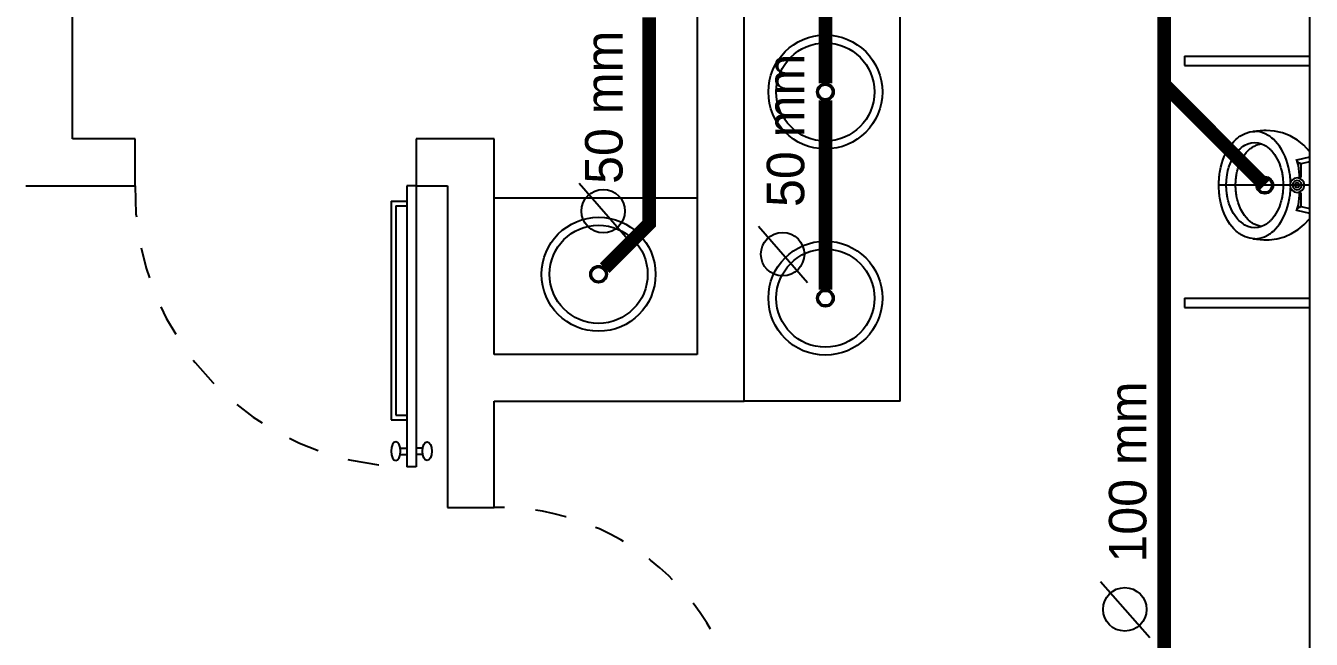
# Model space of a CAD drawing. Header units: millimetres. Extents: x 865.6 to 932.6, y 407.2 to 470.5.
# Drawn here: x 887.015 to 891.131, y 448.993 to 450.957 of the extents above; entities that cross this region are included whole.
import ezdxf

# ---------------------------------------------------------------- set-up
doc = ezdxf.new("R2010")
doc.units = ezdxf.units.MM
doc.linetypes.add('ACAD_ISO03W100', pattern=[30, 12, -18])
for name, color, linetype in [('can01', 1, 'Continuous'), ('can02', 2, 'Continuous'), ('Fios', 10, 'Continuous'), ('Janela', 2, 'Continuous'), ('pena 01', 1, 'Continuous'), ('pena02', 2, 'Continuous'), ('texto hidro', 1, 'Continuous'), ('TIGRECAD', 1, 'Continuous')]:
    doc.layers.add(name, color=color, linetype=linetype)
doc.styles.get("Standard").update_dxf_attribs({"font": 'ERASLGHT.TTF'})

msp = doc.modelspace()

# ---------------------------------------------------------------- linework, layer by layer
at = {"layer": 'can01'}
msp.add_line((891.1245137147139, 450.4469610009934), (890.8345137147137, 450.4469610009918), dxfattribs=at)
at = {"layer": 'can01', "const_width": 0.04401018290937377}
for points in [[(890.6598348055804, 447.9572012435547), (890.6598348055804, 447.9572012435547), (890.6598348055804, 453.8952476197094)], [(889.57488213765, 450.7725976197106), (889.5748821376488, 451.3778976197104)], [(888.8679713958451, 450.1809939208902), (889.0109992384023, 450.3240217634474), (889.0109992384023, 450.9837476197105)], [(890.9815892395662, 450.4469610009927), (890.6594249718137, 450.7691252687451)], [(889.5748821376492, 450.1125976197107), (889.574882137648, 450.7178976197105)]]:
    msp.add_lwpolyline(points, dxfattribs=at)
at = {"layer": 'can02', "color": 0}
for p, q in [((887.1645137147116, 450.5952476197095), (887.1645137147113, 452.3952476197093)), ((889.1645137147109, 452.3952476197093), (889.1645137147123, 449.9052476197095)), ((889.3145137147112, 449.7552476197095), (889.3145137147108, 452.3952476197104)), ((887.3645137147125, 450.5952476197097), (887.1645137147116, 450.5952476197095)), ((887.3645137147125, 450.4452476197137), (887.3645137147125, 450.5952476197097)), ((888.5145137147117, 450.5952476197101), (888.2645137147119, 450.5952476197104)), ((888.2645137147119, 450.5952476197104), (888.2645137147119, 450.44524761971)), ((888.5145137147122, 449.9452476197101), (888.5145137147117, 450.5952476197101)), ((887.0145137147117, 450.4452476197137), (887.3645137147125, 450.4452476197137)), ((888.2645137147119, 450.44524761971), (888.3645137147118, 450.4452476197101)), ((888.3645137147118, 450.4452476197101), (888.3645137147125, 449.4152476197104)), ((888.5145137147122, 449.9052476197091), (888.5145137147122, 449.9452476197101)), ((889.1645137147123, 449.9052476197095), (888.5145137147122, 449.9052476197091)), ((888.5145137147126, 449.4152476197107), (888.5145137147122, 449.7552476197092)), ((888.5145137147122, 449.7552476197092), (889.3145137147112, 449.7552476197095)), ((888.3645137147125, 449.4152476197104), (888.5145137147126, 449.4152476197107))]:
    msp.add_line(p, q, dxfattribs=at)
msp.add_lwpolyline([(891.2745137147142, 452.5452476197081), (890.7195137147128, 452.5452476197083), (890.7195137147128, 452.3952476197098), (891.1245137147141, 452.3952476197098), (891.1245137147141, 446.5452476197094), (889.3145137147117, 446.5452476197096)], dxfattribs=at)
at = {"layer": 'Fios', "color": 0}
for p, q in [((889.8145137147093, 449.7552476197109), (889.8145137147108, 452.3952476197102)), ((889.1645137147123, 450.4052476197095), (888.5145137147124, 450.4052476197091)), ((889.8145137147094, 449.7552476197108), (889.3145137147114, 449.7552476197108))]:
    msp.add_line(p, q, dxfattribs=at)
for points in [[(890.870307975011, 450.5715322964242), (890.87628890678, 450.5793586920107), (890.8828438136522, 450.5867285068347), (890.889765971808, 450.5937772313167)], [(890.9042140810304, 450.6048993446324), (890.9184506679624, 450.6123705116742), (890.9336794938138, 450.6171382446488), (890.9495376212878, 450.6191119902234)], [(890.9789267430117, 450.6217743826406), (890.9437775672693, 450.6185901806813)], [(890.9949150376476, 450.6048993446331), (890.9806785215417, 450.6123705116744), (890.9654496956903, 450.617138244649), (890.9495376212878, 450.6191119902234)], [(890.9827327985497, 450.6220326147762), (890.9789267430117, 450.6217743826409)], [(890.9865465033115, 450.6221185977198), (890.9827327985497, 450.6220326147762)], [(891.06328762617, 450.6044127689971), (891.038676991697, 450.6141813592122), (891.0129492163926, 450.6201172986708), (890.9865465033115, 450.6221185977198)], [(891.028821214494, 450.5715322964253), (891.0228401941918, 450.5793586920116), (891.0162853050263, 450.5867285068354), (891.0093631468706, 450.5937772313174)], [(891.1245137147132, 450.5548744113872), (891.1066707665673, 450.5744380807972), (891.0861444989807, 450.5910459979881), (891.06328762617, 450.6044127689971)], [(890.8520528186843, 450.5381648232591), (890.857280939327, 450.5497362222442), (890.8634038244033, 450.5608585834512), (890.870307975011, 450.5715322964242)], [(890.8774223199193, 450.5303009960536), (890.8817567208143, 450.5380134677815), (890.8866019553013, 450.5454159334594), (890.8918822571086, 450.552525249711)], [(890.9024162300914, 450.5636373057135), (890.9072529654406, 450.5677243639935), (890.9124165811693, 450.5713999223539), (890.9178114265644, 450.5747493617163)], [(890.9112104295766, 450.5356752841595), (890.9163081592812, 450.5435924788677), (890.9221241900714, 450.5509910136947), (890.9285836587094, 450.5578542090824)], [(890.9178114265644, 450.5747493617163), (890.9278385676328, 450.5794708452164), (890.9385099433428, 450.5823272991757), (890.9495646301655, 450.5832866039367)], [(890.9495646301655, 450.5832866039367), (890.9606192107487, 450.582327299176), (890.9712905510457, 450.5794708452166), (890.9813176921141, 450.5747493617165)], [(890.9533575120399, 450.5744880132307), (890.9595870081755, 450.5766610302757), (890.9659874255124, 450.5781834383255), (890.9725103189655, 450.579010971038)], [(890.9813176921141, 450.5747493617165), (890.9867125375092, 450.5713999223543), (890.9918761532379, 450.5677243639942), (890.9967128885871, 450.5636373057142)], [(891.0072468615701, 450.5525252497117), (891.0125271987906, 450.54541593346), (891.0173724863973, 450.5380134677822), (891.0217068695858, 450.5303009960545)], [(891.0470763708208, 450.5381648232604), (891.0418481970582, 450.5497362222453), (891.0357253119819, 450.5608585834524), (891.028821214494, 450.5715322964253)], [(891.1245137147132, 450.5548744113872), (891.1245137147146, 450.3390475905995)], [(890.8412252004921, 450.5047976333989), (890.8442035373989, 450.5161080380286), (890.8478742618747, 450.5272203419225), (890.8520528186843, 450.5381648232591)], [(890.8680778720911, 450.5080771673532), (890.8707889907948, 450.5156496866124), (890.8739154871498, 450.5230589870138), (890.8774223199193, 450.5303009960536)], [(890.8965372348559, 450.5024075342109), (890.9004985058971, 450.5138763061076), (890.9054574517647, 450.5249580131057), (890.9112104295766, 450.5356752841595)], [(891.0217068695858, 450.5303009960545), (891.0252136492359, 450.5230589870149), (891.0283401632973, 450.5156496866135), (891.0310512465883, 450.5080771673544)], [(891.0579041306657, 450.5047976334002), (891.0549256432532, 450.51610803803), (891.0512549364837, 450.5272203419239), (891.0470763708208, 450.5381648232604)], [(891.0910656413923, 450.4998953307446), (891.0891903774732, 450.5099896150012), (891.0866931891492, 450.5199432385281), (891.083581300687, 450.5297273042567)], [(891.1245139980178, 450.536979051892), (891.0845966948821, 450.5265348108029)], [(891.0971089532911, 450.5133168857793), (891.0971089532916, 450.4731132728153)], [(891.1245139980181, 450.5217629039211), (891.098363418185, 450.514920588303)], [(891.0852685211837, 450.470095087347), (891.0762636847346, 450.4682770863686), (891.068910230751, 450.463319291426), (891.0639524358085, 450.4559658374422), (891.0621344348301, 450.4469610009934)], [(891.1084024658851, 450.4469610009936), (891.1065844649067, 450.4559658374425), (891.1016266699642, 450.4633192914263), (891.0942732868066, 450.4682770863686), (891.0852685211837, 450.470095087347)], [(891.0928902352309, 450.4685563150819), (891.0929198345323, 450.4794602164105), (891.0923104817684, 450.4897040854916), (891.0910656413923, 450.4998953307446)], [(891.0917368382595, 450.4687891780912), (891.0943216610656, 450.4692068920386), (891.0954519047343, 450.4698048417928)], [(891.0954519047343, 450.4698048417928), (891.0963450578731, 450.4707198447981), (891.0969111358602, 450.471850053054), (891.0971089532916, 450.4731132728156)], [(890.8584037285445, 450.446961000992), (890.8584795125228, 450.4525168873409)], [(890.8584795125228, 450.4414049729907), (890.8584037285445, 450.446961000992)], [(891.0406497478095, 450.4525168873421), (891.0407253901355, 450.4469610009932)], [(891.0407253901355, 450.4469610009932), (891.0406497478095, 450.4414049729918)], [(891.0621344348301, 450.4469610009934), (891.0639524358087, 450.4379560937181), (891.0689102307513, 450.4306025689083), (891.0762636847351, 450.4256447031395), (891.0852685211839, 450.4238266313351)], [(891.0852685211837, 450.4618326505807), (891.0777623660251, 450.4598022065717), (891.072427032301, 450.4544669790865), (891.0703965882919, 450.4469610009934)], [(891.0703965882919, 450.4469610009934), (891.072427032301, 450.4394548458348), (891.0777623660254, 450.4341195121104), (891.0852685211839, 450.4320890681014)], [(891.1001403124235, 450.4469610009936), (891.0981098684144, 450.4544669790868), (891.0927745701031, 450.4598022065717), (891.0852685211837, 450.4618326505807)], [(891.0852685211839, 450.4238266313351), (891.0942732868068, 450.4256447031395), (891.1016266699642, 450.4306025689085), (891.1065844649067, 450.4379560937183), (891.1084024658851, 450.4469610009936)], [(891.0852685211839, 450.4320890681014), (891.0927745701033, 450.4341195121104), (891.0981098684144, 450.439454845835), (891.1001403124235, 450.4469610009936)], [(890.8520528186857, 450.3557568954196), (890.8478742618756, 450.3667015184084), (890.8442035373998, 450.3778138577155), (890.841225200493, 450.3891242269323)], [(890.8774223199205, 450.3636207226256), (890.8739154871507, 450.3708628379048), (890.8707889907957, 450.378272173719), (890.868077872092, 450.3858446929784)], [(890.911210429578, 450.3582464345203), (890.9054574517656, 450.3689637764002), (890.900498505898, 450.3800454479853), (890.8965372348569, 450.3915143261212)], [(891.0310512465892, 450.3858446929795), (891.0283401632985, 450.3782721737201), (891.025213649237, 450.370862837906), (891.0217068695872, 450.3636207226265)], [(891.047076370822, 450.355756895421), (891.0512549364851, 450.3667015184097), (891.0549256432544, 450.3778138577169), (891.0579041306667, 450.3891242269336)], [(891.0835813006881, 450.3641945560777), (891.0866931891503, 450.3739786218063), (891.0891903774739, 450.3839322453331), (891.0910656413932, 450.3940265295897)], [(891.0910656413932, 450.3940265295897), (891.0923104817691, 450.4042177394296), (891.0929198345327, 450.4144616085108), (891.0928902358669, 450.4253654636765)], [(891.0954519047348, 450.4241168768893), (891.0943216610658, 450.4247149682955), (891.0917368806151, 450.4251326000182)], [(891.0971089532918, 450.420808445867), (891.0969111358606, 450.4220717364548), (891.0963450578731, 450.4232019447103), (891.0954519047348, 450.4241168768893)], [(891.0971089532918, 450.4208084458668), (891.097108953292, 450.3804102026485)], [(890.8703079750123, 450.3223894222552), (890.8634038244047, 450.3330632060541), (890.8572809393283, 450.3441856026742), (890.8520528186857, 450.3557568954196)], [(890.8918822571102, 450.3413967522732), (890.8866580673182, 450.3485505473458), (890.8817835108059, 450.3559330400502), (890.8774223199205, 450.3636207226256)], [(890.9285836587107, 450.3360677929026), (890.922124190073, 450.3429309174641), (890.9163081592826, 450.3503294168773), (890.911210429578, 450.3582464345203)], [(891.0217068695872, 450.3636207226265), (891.0173724863987, 450.3559083925512), (891.012527198792, 450.3485059268734), (891.0072468615715, 450.3413967522739)], [(891.0288212144953, 450.3223894222564), (891.0357253119835, 450.3330632060553), (891.0418481970598, 450.3441856026753), (891.047076370822, 450.355756895421)], [(891.0845967366542, 450.3673871808634), (891.1245137147146, 450.3569426667901)], [(891.0983431697462, 450.3790064283963), (891.1245137147141, 450.3721588147613)], [(890.8897659718098, 450.3001447706675), (890.8828438136541, 450.3071934597366), (890.8762889067818, 450.3145632037341), (890.8703079750123, 450.3223894222552)], [(890.9024162300932, 450.3302846962707), (890.8985488568176, 450.3336101963949), (890.8950782516229, 450.3373723397211), (890.8918822571102, 450.3413967522732)], [(890.9051920484828, 450.3286517286039), (890.9024162300932, 450.3302846962707)], [(890.9495646301673, 450.3106351147436), (890.93841767458, 450.311460664324), (890.9277017315164, 450.3142345704081), (890.9178114265662, 450.3191724986162)], [(890.9813176921159, 450.3191724986165), (890.9712943933662, 450.3144703506547), (890.960620945991, 450.3116296555132), (890.9495646301673, 450.3106351147436)], [(890.9724778805914, 450.3149130140793), (890.9659661245498, 450.3157423174456), (890.9595766144396, 450.3172638755817), (890.9533575120415, 450.3194338471022)], [(890.9967128885885, 450.3302846962714), (890.9918761532392, 450.3261975317522), (890.986712537511, 450.3225218671524), (890.9813176921159, 450.3191724986165)], [(891.0093631468724, 450.3001447706682), (891.0162853050281, 450.3071934597373), (891.0228401941933, 450.314563203735), (891.0288212144953, 450.3223894222564)], [(891.0675737413405, 450.2916714136337), (891.0887570276884, 450.3047173067795), (891.1078334486135, 450.3205896590115), (891.1245137147146, 450.3390475905998)], [(890.9495376212901, 450.2748098701092), (890.933679493816, 450.2767836156837), (890.9184506679646, 450.2815512778324), (890.9042140810327, 450.289022232395)], [(890.9437775672716, 450.2753316796508), (890.978926743014, 450.2721474776921)], [(890.9495376212901, 450.2748098701092), (890.9654496956925, 450.2767836156839), (890.980678521544, 450.2815512778326), (890.9949150376499, 450.2890222323957)], [(890.9961112912886, 450.2723464991681), (891.0208246590889, 450.2751898857033), (891.0447557874984, 450.281758161011), (891.0675737413405, 450.2916714136337)]]:
    msp.add_lwpolyline(points, dxfattribs=at)
for points in [[(890.889765971808, 450.5937772313167), (890.8942965611327, 450.5978310013071, -0.02942473529393597), (890.9042140810304, 450.6048993446324)], [(891.0093631468706, 450.5937772313174), (891.0048326106651, 450.5978310013078, 0.02943053568637869), (890.9949150376476, 450.6048993446331)], [(890.8918822571086, 450.552525249711), (890.8951836763424, 450.5564170403012, -0.02079236998036347), (890.9024162300914, 450.5636373057135)], [(890.9285836587094, 450.5578542090824), (890.933006096506, 450.5618536554172, -0.02970250662030876), (890.9425983119065, 450.5689434590651)], [(890.9425983119065, 450.5689434590651, -0.04999005598948046), (890.9533575120399, 450.5744880132307)], [(890.9967128885871, 450.5636373057142, -0.02079236998037132), (891.0039454423363, 450.5564170403019), (891.0072468615701, 450.5525252497117)], [(891.0858076498214, 450.523411736645, 0.1037952052383011), (891.0892196286725, 450.5196342948708)], [(891.0892196286725, 450.5196342948708, 0.1038138337917633), (891.0938621410176, 450.517547048291)], [(891.0961965708536, 450.5161013449593, 0.1710593002992639), (891.0938621410176, 450.517547048291)], [(891.0971089532911, 450.5133168857793, 0.1710258189876893), (891.0961965708536, 450.5161013449593)], [(891.0974534516747, 450.5143267249967, 0.1658572062911514), (891.0971089532911, 450.5133168857793)], [(891.098363418185, 450.5149205883032, 0.1691799526532789), (891.0974534516747, 450.5143267249967)], [(890.8345137147137, 450.4469610009918, -0.01773362754406329), (890.8356859582882, 450.4714303018862)], [(890.8356859582882, 450.4714303018862, -0.01573529918184133), (890.8370082116442, 450.4825528401587)], [(890.8370082116442, 450.4825528401587, -0.02046073775951351), (890.8412252004921, 450.5047976333989)], [(890.859087696655, 450.4636290849957), (890.859840985858, 450.471071425795, -0.01507906027700766), (890.8621922191976, 450.4858530553482)], [(890.8621922191976, 450.4858530553482), (890.8638139078002, 450.4933440891244, -0.01862566003872825), (890.8680778720911, 450.5080771673532)], [(890.8887171782101, 450.4580502509749, -0.01317531056728037), (890.8896561912795, 450.4691396426102)], [(890.8896561912795, 450.4691396426102, -0.0156430291128522), (890.8912441843424, 450.4802288925929)], [(890.8912441843424, 450.4802288925929), (890.8926975900176, 450.487689329473, -0.01626165539404137), (890.8965372348559, 450.5024075342109)], [(891.0310512465883, 450.5080771673544, -0.01863119837953419), (891.0353152285859, 450.4933440891256), (891.0369368994823, 450.4858530553494)], [(891.0369368994823, 450.4858530553494, -0.01508021313571757), (891.0392882213548, 450.4710714257961), (891.0400414928511, 450.4636290849968)], [(891.0621209778617, 450.4825528401603, 0.02045613904460881), (891.0579041306657, 450.5047976334002)], [(891.0634431603914, 450.4714303018878, 0.01573766854823306), (891.0621209778617, 450.4825528401603)], [(891.0643617670933, 450.4565729619407, 0.0108347580327067), (891.0634431603914, 450.4714303018878)], [(890.8356859582884, 450.4224915584447, -0.01773417194132731), (890.8345137147137, 450.4469610009918)], [(890.8584795125228, 450.4525168873409, -0.01277097939396199), (890.859087696655, 450.4636290849957)], [(890.8590876966553, 450.4302929169882, -0.01277158227186993), (890.8584795125228, 450.4414049729907)], [(890.862192219198, 450.4080688049834, -0.01507824668506857), (890.8598409858582, 450.4228505053628), (890.8590876966553, 450.4302929169882)], [(890.888406393073, 450.4469610009922, -0.01405226587042514), (890.8887171782101, 450.4580502509749)], [(890.8887171782101, 450.4358713260525, -0.01405159377326279), (890.888406393073, 450.4469610009922)], [(890.8896561912795, 450.4247823593743, -0.01317527051274339), (890.8887171782101, 450.4358713260525)], [(891.0400414928513, 450.4302929169893), (891.0392882213548, 450.422850505364, -0.01507939951217335), (891.0369368994827, 450.4080688049845)], [(891.0400414928511, 450.4636290849968, -0.0138931830418123), (891.0406497478095, 450.4525168873421)], [(891.0406497478095, 450.4414049729918, -0.01389346800221795), (891.0400414928513, 450.4302929169893)], [(891.0634431603919, 450.4224915584463, 0.01083411001007224), (891.0643617754697, 450.4373489509481)], [(891.0922310845503, 450.4469610009932, 0.9999999999999999), (891.0783059578173, 450.4469610009932)], [(891.0783059578173, 450.4469610009932, 0.9999999999999999), (891.0922310845503, 450.4469610009932)], [(890.8370082116446, 450.4113690201724, -0.01573683050037133), (890.8356859582884, 450.4224915584447)], [(890.841225200493, 450.3891242269323, -0.02045952114235178), (890.8370082116446, 450.4113690201724)], [(890.868077872092, 450.3858446929784, -0.0186257422148372), (890.8638139078009, 450.4005777003812), (890.862192219198, 450.4080688049834)], [(890.8912441843429, 450.4136928260867, -0.01564201439797634), (890.8896561912795, 450.4247823593743)], [(890.8965372348569, 450.3915143261212, -0.01625875348357295), (890.8926975900181, 450.4062324954458), (890.8912441843429, 450.4136928260867)], [(891.0369368994827, 450.4080688049845), (891.0353152285863, 450.4005777003823, -0.01863128057806416), (891.0310512465892, 450.3858446929795)], [(891.0579041306667, 450.3891242269336, 0.02045492244793608), (891.0621209778622, 450.411369020174)], [(891.0621209778622, 450.411369020174, 0.01573919975684378), (891.0634431603919, 450.4224915584463)], [(891.0892196286734, 450.3742875654635, 0.1038048737223087), (891.0858076498223, 450.3705101236893)], [(891.0938621410185, 450.3763749536955, 0.1037941129356802), (891.0892196286734, 450.3742875654635)], [(891.0938621410185, 450.3763749536955, 0.1710662469735503), (891.0961965708545, 450.377820515375)], [(891.0961965708545, 450.377820515375, 0.1710258189876908), (891.097108953292, 450.3804102026485)], [(891.097108953292, 450.3804102026485, 0.1658839925538975), (891.0974534516756, 450.3795952769902)], [(891.0974534516756, 450.3795952769902, 0.1659399602763711), (891.0983431697462, 450.3790064283963)], [(890.9178114265662, 450.3191724986162), (890.9135582101433, 450.3222674596285, 0.02161626261940329), (890.9051920484828, 450.3286517286039)], [(890.9425983119079, 450.3249784012675, -0.02970972025849074), (890.9330060965074, 450.3320681695021), (890.9285836587107, 450.3360677929026)], [(890.9533575120415, 450.3194338471022, -0.05000155562124661), (890.9425983119079, 450.3249784012675)], [(891.0072468615715, 450.3413967522739), (891.0039454423379, 450.3375048554445, -0.02080968465336115), (890.9967128885885, 450.3302846962714)], [(890.9042140810327, 450.289022232395, -0.02941237411653704), (890.8942965611348, 450.2960909652639), (890.8897659718098, 450.3001447706675)], [(890.978926743014, 450.2721474776921, 0.02548866401617128), (890.987524045808, 450.2718089287051)], [(890.987524045808, 450.2718089287051, 0.02550611525489601), (890.9961112912886, 450.2723464991681)], [(890.9949150376499, 450.2890222323957, 0.0294181746471836), (891.0048326106669, 450.2960909652646), (891.0093631468724, 450.3001447706682)]]:
    msp.add_lwpolyline(points, format="xyb", dxfattribs=at)
for centre, radius in [((889.5748821376482, 450.7452476197105), 0.1824678), ((889.5748821376482, 450.7452476197105), 0.15712505), ((888.8486320253796, 450.1616545504248), 0.1824678), ((888.8486320253796, 450.1616545504248), 0.15712505), ((889.5748821376483, 450.0852476197107), 0.1824678), ((889.5748821376483, 450.0852476197107), 0.15712505)]:
    msp.add_circle(centre, radius, dxfattribs=at)
at = {"layer": 'Janela', "color": 0}
for p, q in [((888.2345137147124, 450.4452476197097), (888.2345137147122, 449.5452476197098)), ((888.2645137147124, 450.4452476197097), (888.2345137147124, 450.4452476197097)), ((888.2645137147124, 450.4452476197097), (888.2645137147119, 449.5452476197098)), ((888.1845137147125, 450.3952476197097), (888.184513714712, 449.6952476197098)), ((888.1845137147125, 450.3952476197097), (888.2345137147124, 450.3952476197097)), ((888.1995137147123, 450.3802476197096), (888.1995137147121, 449.7102476197098)), ((888.1995137147123, 450.3802476197098), (888.2345137147124, 450.3802476197097)), ((888.184513714712, 449.6952476197098), (888.2345137147124, 449.6952476197097)), ((888.1995137147119, 449.7102476197098), (888.2345137147124, 449.7102476197098)), ((888.2645137147124, 449.5452476197097), (888.2345137147124, 449.5452476197097))]:
    msp.add_line(p, q, dxfattribs=at)
at = {"layer": 'pena 01', "color": 0, "linetype": 'ACAD_ISO03W100', "ltscale": 0.005}
for centre, radius, start, end in [((888.2495137147127, 450.43024761971), 0.8851271095161406, 179.0289780689334, 269.0289780688943), ((888.529513714713, 448.6302476197111), 0.7851432990223384, 1.094690591521057, 91.09469059185325)]:
    msp.add_arc(centre, radius, start, end, dxfattribs=at)
at = {"layer": 'pena02', "color": 0}
for p, q in [((890.7245137147145, 450.8602476197093), (891.1245137147141, 450.8602476197094)), ((890.7245137147145, 450.8602476197094), (890.7245137147145, 450.8302476197094)), ((890.7245137147145, 450.8302476197093), (891.1245137147141, 450.8302476197092)), ((890.7245137147145, 450.0852476197076), (891.1245137147141, 450.0852476197068)), ((890.7245137147145, 450.085247619705), (890.724513714714, 450.0552476197043)), ((890.724513714714, 450.0552476197072), (891.1245137147141, 450.0552476197066)), ((888.2136558503366, 449.6052476197099), (888.2345137147126, 449.6052476197099)), ((888.2853715790884, 449.6052476197099), (888.2645137147124, 449.6052476197099)), ((888.2136558503366, 449.5852476197103), (888.2345137147126, 449.5852476197103)), ((888.2853715790884, 449.5852476197103), (888.2645137147124, 449.5852476197103))]:
    msp.add_line(p, q, dxfattribs=at)
at = {"layer": 'pena02', "color": 0, "extrusion": (0, 0, -1)}
msp.add_ellipse((888.1995137147128, 449.5952476197097), major_axis=(7.347638122934263e-18, -0.02999999999999999), ratio=0.5, dxfattribs=at)
at = {"layer": 'pena02', "color": 0}
msp.add_ellipse((888.2995137147122, 449.5952476197097), major_axis=(7.347638122934263e-18, -0.02999999999999999), ratio=0.5, dxfattribs=at)
at = {"layer": 'TIGRECAD'}
for p, q in [((888.9435426261339, 450.2724396453729), (888.7863379437736, 450.4522549968813)), ((889.5179852769537, 450.1345285175986), (889.3607805945934, 450.314343869107)), ((890.6133755542272, 448.9977792071867), (890.4561708718669, 449.1775945586951))]:
    msp.add_line(p, q, dxfattribs=at)
for centre, radius in [((889.5748821376482, 450.7452476197105), 0.02735000000000002), ((889.5748821376482, 450.7452476197105), 0.02555000000000001), ((889.5748821376482, 450.7452476197105), 0.022808475), ((889.5748821376482, 450.7452476197105), 0.022808475), ((890.9815892395662, 450.4469610009927), 0.02735000000000002), ((890.9815892395662, 450.4469610009927), 0.02735000000000002), ((890.9815892395662, 450.4469610009927), 0.02555000000000001), ((890.9815892395662, 450.4469610009927), 0.02555000000000001), ((890.9815892395662, 450.4469610009927), 0.022808475), ((890.9815892395662, 450.4469610009927), 0.022808475), ((890.9815892395662, 450.4469610009927), 0.022808475), ((888.8636314283293, 450.3638444299313), 0.06950793729108246), ((889.4380740791491, 450.225933302157), 0.06950793729108246), ((888.8486320253796, 450.1616545504248), 0.02735000000000002), ((888.8486320253796, 450.1616545504248), 0.02735000000000002), ((888.8486320253796, 450.1616545504248), 0.02555000000000001), ((888.8486320253796, 450.1616545504248), 0.02555000000000001), ((888.8486320253796, 450.1616545504248), 0.022808475), ((888.8486320253796, 450.1616545504248), 0.022808475), ((888.8486320253796, 450.1616545504248), 0.022808475), ((889.5748821376483, 450.0852476197107), 0.02735000000000002), ((889.5748821376483, 450.0852476197107), 0.02555000000000001), ((889.5748821376483, 450.0852476197107), 0.022808475), ((889.5748821376483, 450.0852476197107), 0.022808475), ((890.5334643564227, 449.0891839917452), 0.06950793729108246)]:
    msp.add_circle(centre, radius, dxfattribs=at)

# ---------------------------------------------------------------- texts
at = {"layer": 'texto hidro', "char_height": 0.12, "width": 11.62040143525121, "attachment_point": 1, "rotation": 90}
for s, insert in [('{\\fEras Demi ITC|b0|i0|c0|p34;50 mm}', (888.8053927154912, 450.4509171575581)), ('{\\fEras Demi ITC|b0|i0|c0|p34;50 mm}', (889.3872294632594, 450.377036200437)), ('{\\fEras Demi ITC|b0|i0|c0|p34;100 mm}', (890.4826197405329, 449.238789781221))]:
    msp.add_mtext(s, dxfattribs=dict(at, insert=insert))

doc.saveas('drawing.dxf')
